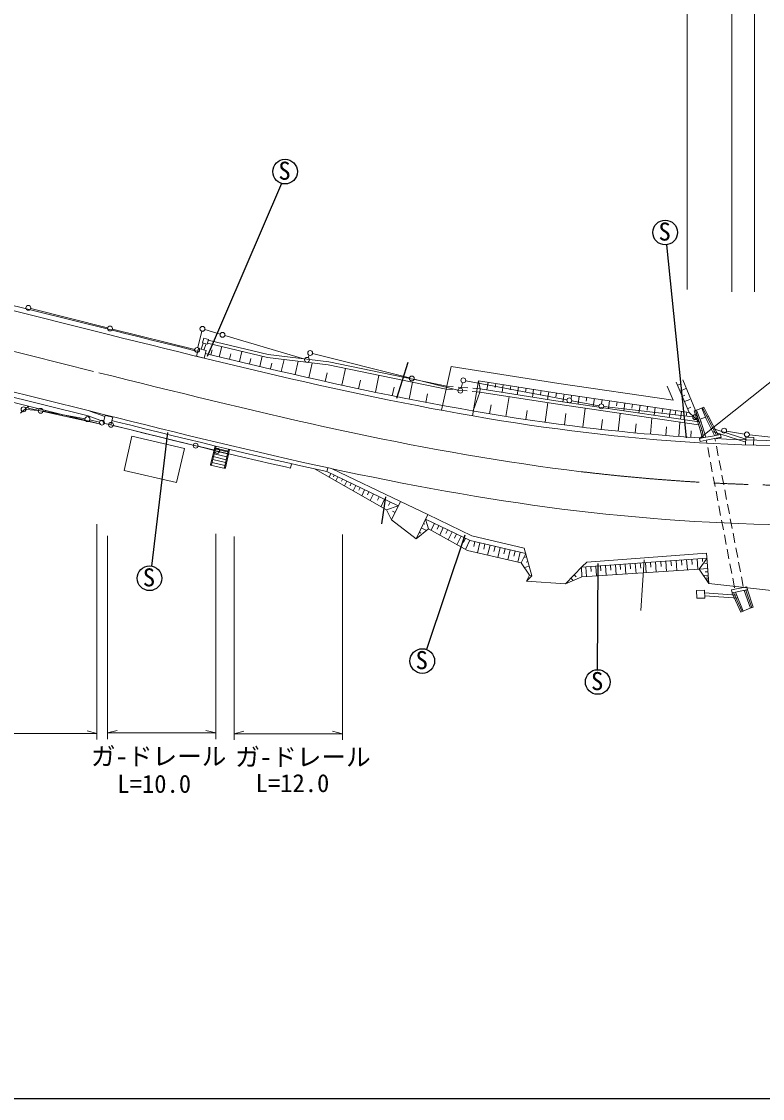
# Model space of a CAD drawing. Units: millimetres, scale not verified. Extents: x 40000 to 680000, y 20000 to 380000.
# Drawn here: x 275579 to 350776, y 205000 to 314302 of the extents above; entities that cross this region are included whole.
import ezdxf
from ezdxf.enums import TextEntityAlignment as Align

# ---------------------------------------------------------------- set-up
doc = ezdxf.new("R2010")
doc.units = ezdxf.units.MM
doc.header["$LTSCALE"] = 1000
doc.linetypes.add('CHAIN', pattern=[18.5, 12, -1.5, 3.5, -1.5])
for name, color, linetype, lineweight in [('M-BGD', 7, 'Continuous', 13), ('M-BMK', 2, 'CHAIN', 13), ('M-BMK-ROW', 30, 'Continuous', 13), ('M-STR-HTXT', 7, 'Continuous', 13), ('M-STR-STRC', 7, 'Continuous', 13), ('M-TTL-BAND', 7, 'Continuous', 25)]:
    doc.layers.add(name, color=color, linetype=linetype, lineweight=lineweight)
doc.styles.add('ＭＳ ゴシック', font='')
doc.styles.get('ＭＳ ゴシック').set_extended_font_data('MS Gothic')

msp = doc.modelspace()

# ---------------------------------------------------------------- linework, layer by layer
at = {"layer": 'M-BGD'}
for p, q in [((218363, 298980), (284406, 282537)), ((267671, 287239), (284532, 283041)), ((237041, 285549), (282348, 274269)), ((237141, 286060), (282473, 274774)), ((284406, 282537), (285833, 282182)), ((284532, 283041), (285958, 282686)), ((285833, 282182), (287258, 281827)), ((285958, 282686), (287384, 282332)), ((287384, 282332), (288809, 281978)), ((293934, 281701), (294076, 282180)), ((294076, 282180), (294555, 282038)), ((294555, 282038), (294413, 281559)), ((287258, 281827), (288684, 281473)), ((288684, 281473), (290108, 281121)), ((288809, 281978), (290233, 281625)), ((290108, 281121), (291532, 280769)), ((290233, 281625), (291656, 281274)), ((291656, 281274), (293079, 280925)), ((293079, 280925), (293467, 280830)), ((293535, 281104), (293342, 280327)), ((293535, 281104), (294311, 280910)), ((293793, 281039), (294029, 281672)), ((294413, 281559), (293934, 281701)), ((294086, 280967), (294318, 281587)), ((294311, 280910), (294118, 280134)), ((294441, 281653), (300554, 280188)), ((294441, 281653), (300554, 280188)), ((294532, 281960), (300610, 280503)), ((294798, 280485), (294923, 280998)), ((295647, 280279), (295896, 281304)), ((291532, 280769), (292956, 280420)), ((292956, 280420), (294138, 280131)), ((294118, 280134), (293342, 280327)), ((294239, 280621), (294497, 280558)), ((294497, 280558), (295919, 280213)), ((295919, 280213), (297341, 279871)), ((296673, 280032), (296805, 280574)), ((297341, 279871), (298762, 279532)), ((297700, 279785), (297947, 280812)), ((298727, 279540), (298861, 280102)), ((299754, 279298), (299996, 280322)), ((300554, 280188), (306714, 279446)), ((300605, 280504), (306765, 279762)), ((301943, 278786), (302224, 279987)), ((303337, 278464), (303650, 279815)), ((298762, 279532), (300184, 279196)), ((300184, 279196), (301605, 278864)), ((300848, 279041), (300988, 279633)), ((301605, 278864), (303026, 278536)), ((304732, 278141), (305074, 279643)), ((306714, 279446), (318665, 276996)), ((306714, 279446), (318665, 276996)), ((306765, 279762), (318729, 277310)), ((308076, 277403), (308450, 279090)), ((318189, 274849), (319170, 279276)), ((319170, 279276), (330115, 277571)), ((264819, 278118), (276152, 275296)), ((303026, 278536), (304447, 278211)), ((304447, 278211), (305867, 277892)), ((305867, 277892), (307289, 277577)), ((306404, 277773), (306599, 278643)), ((309783, 277036), (309970, 277918)), ((311492, 276677), (311855, 278392)), ((314923, 275982), (315268, 277693)), ((321339, 274283), (321941, 277832)), ((321941, 277832), (329948, 276585)), ((322131, 277014), (321941, 277832)), ((322929, 277679), (322809, 276908)), ((343328, 274613), (342031, 277689)), ((343995, 274835), (342686, 277941)), ((307289, 277577), (308710, 277267)), ((308710, 277267), (310131, 276963)), ((310131, 276963), (311553, 276664)), ((311553, 276664), (312974, 276372)), ((313206, 276324), (313387, 277200)), ((319315, 276940), (318665, 276996)), ((319380, 277253), (318735, 277309)), ((320810, 276809), (319813, 276896)), ((320874, 277122), (319878, 277209)), ((322083, 276697), (321308, 276765)), ((322131, 277013), (321372, 277079)), ((321423, 274777), (322083, 276697)), ((322083, 276697), (322131, 277014)), ((322083, 276697), (329765, 275500)), ((322131, 277014), (329813, 275817)), ((323700, 277558), (323640, 277173)), ((324470, 277438), (324350, 276668)), ((325241, 277318), (325181, 276933)), ((326012, 277198), (325892, 276428)), ((326782, 277078), (326722, 276693)), ((327553, 276958), (327433, 276188)), ((328324, 276838), (328263, 276453)), ((329094, 276718), (328974, 275947)), ((329865, 276598), (329805, 276213)), ((329948, 276585), (343328, 274613)), ((330115, 277571), (341717, 275861)), ((341717, 275861), (341110, 277301)), ((342160, 277384), (342457, 277510)), ((342411, 276790), (343005, 277041)), ((312974, 276372), (314397, 276086)), ((314397, 276086), (315819, 275806)), ((315819, 275806), (317242, 275534)), ((316609, 275651), (316776, 276503)), ((317242, 275534), (318665, 275268)), ((324746, 274226), (325062, 276233)), ((328712, 273630), (328985, 275622)), ((344279, 273361), (329765, 275500)), ((329813, 275817), (344545, 273645)), ((330636, 276484), (330522, 275712)), ((331408, 276370), (331351, 275984)), ((332179, 276256), (332065, 275485)), ((332950, 276142), (332894, 275757)), ((333722, 276029), (333608, 275257)), ((334493, 275915), (334436, 275529)), ((335265, 275801), (335151, 275030)), ((336036, 275688), (335979, 275302)), ((336808, 275574), (336694, 274803)), ((337579, 275460), (337522, 275075)), ((342635, 276257), (342901, 276369)), ((342860, 275725), (343392, 275949)), ((275457, 274566), (276300, 275260)), ((276152, 275296), (283639, 273432)), ((276300, 275260), (276267, 275062)), ((283639, 273432), (276267, 275062)), ((277161, 275045), (277142, 274959)), ((278023, 274831), (277990, 274681)), ((278884, 274616), (278869, 274547)), ((279746, 274402), (279723, 274298)), ((284033, 274218), (282523, 274759)), ((318665, 275268), (320089, 275011)), ((320089, 275011), (321513, 274761)), ((321513, 274761), (322937, 274519)), ((322937, 274519), (324362, 274286)), ((323078, 274496), (323231, 275399)), ((326752, 273916), (326891, 274835)), ((330674, 273365), (330825, 274522)), ((332546, 273128), (332783, 275055)), ((336145, 272724), (336331, 274533)), ((338350, 275347), (338237, 274575)), ((339122, 275233), (339065, 274847)), ((339893, 275119), (339779, 274348)), ((340665, 275005), (340608, 274620)), ((341436, 274892), (341322, 274120)), ((341971, 274813), (341914, 274427)), ((342562, 274726), (342448, 273954)), ((343094, 274647), (343038, 274262)), ((343163, 275006), (343522, 275157)), ((343328, 274613), (344356, 273673)), ((344348, 274976), (343855, 274780)), ((343855, 274780), (344147, 273832)), ((343995, 274835), (344291, 273877)), ((344142, 274682), (344069, 274865)), ((344142, 274682), (344512, 273753)), ((344348, 274976), (344841, 275172)), ((344702, 274897), (344627, 275087)), ((344701, 275116), (345145, 274217)), ((344702, 274897), (345072, 273968)), ((344841, 275172), (345280, 274283)), ((280607, 274187), (280596, 274138)), ((283907, 273711), (282348, 274269)), ((283867, 273551), (284061, 274327)), ((284644, 273358), (283867, 273551)), ((284061, 274327), (284837, 274134)), ((284837, 274134), (284644, 273358)), ((284666, 273443), (284773, 273880)), ((324362, 274286), (325787, 274062)), ((325787, 274062), (327213, 273846)), ((327213, 273846), (328639, 273640)), ((328639, 273640), (330066, 273444)), ((330066, 273444), (331492, 273258)), ((331492, 273258), (332929, 273081)), ((334419, 272909), (334531, 273907)), ((337872, 272554), (337959, 273468)), ((339414, 272415), (339553, 274058)), ((342300, 272189), (342404, 273637)), ((344148, 273831), (344496, 272747)), ((344291, 273877), (344151, 273821)), ((344291, 273877), (344641, 272786)), ((344718, 274047), (344437, 273935)), ((344512, 273753), (345016, 272104)), ((344718, 274047), (344997, 274158)), ((345072, 273968), (345900, 272273)), ((345145, 274217), (345286, 274273)), ((345145, 274217), (346126, 272317)), ((345279, 274286), (346259, 272385)), ((286788, 272207), (285988, 268751)), ((286788, 272207), (292107, 270976)), ((340958, 272289), (341025, 273155)), ((343517, 272106), (343557, 272753)), ((344641, 272786), (344496, 272747)), ((344496, 272748), (344642, 272037)), ((344641, 272786), (344790, 272061)), ((345016, 272104), (345700, 272235)), ((349088, 271924), (345517, 273057)), ((349077, 271612), (345699, 272685)), ((345700, 272235), (346519, 272392)), ((346259, 272385), (346279, 272347)), ((346519, 272392), (346575, 272097)), ((294870, 269766), (295227, 271226)), ((294967, 269743), (295324, 271203)), ((295267, 271216), (296707, 270873)), ((345016, 272104), (344397, 271986)), ((344397, 271986), (344454, 271691)), ((345072, 271809), (344454, 271691)), ((345016, 272104), (344849, 272072)), ((345072, 271809), (345756, 271940)), ((345123, 271545), (345072, 271809)), ((345756, 271940), (346432, 272070)), ((346010, 271700), (345956, 271979)), ((346292, 270227), (346104, 271209)), ((346432, 272070), (346575, 272097)), ((349068, 271326), (349095, 272126)), ((349867, 271299), (349068, 271326)), ((349095, 272126), (349894, 272098)), ((349894, 272098), (349867, 271299)), ((292107, 270976), (291308, 267520)), ((296351, 269826), (295034, 270148)), ((296416, 270119), (295136, 270431)), ((296622, 270582), (295155, 270935)), ((296481, 270412), (295207, 270723)), ((296553, 270703), (295278, 271014)), ((296591, 270900), (296175, 269041)), ((296688, 270877), (296273, 269019)), ((345405, 270072), (345217, 271054)), ((294770, 269355), (294754, 269289)), ((296252, 268924), (294754, 269289)), ((294870, 269766), (294770, 269355)), ((294967, 269743), (294851, 269266)), ((294929, 269864), (294896, 269872)), ((296220, 269240), (294922, 269557)), ((296285, 269533), (294993, 269849)), ((296175, 269041), (296155, 268947)), ((296273, 269019), (296252, 268924)), ((302877, 268981), (302975, 269420)), ((306568, 268621), (306654, 269016)), ((314028, 265594), (307103, 268919)), ((345687, 268599), (345499, 269581)), ((346574, 268753), (346386, 269735)), ((291308, 267520), (285988, 268751)), ((305392, 268881), (312631, 264729)), ((313812, 265143), (306568, 268621)), ((306970, 268428), (306800, 268074)), ((307319, 268260), (307231, 268076)), ((307688, 268083), (307492, 267677)), ((308138, 267867), (308042, 267665)), ((345969, 267126), (345781, 268108)), ((346856, 267280), (346668, 268262)), ((308589, 267650), (308362, 267178)), ((309040, 267434), (308925, 267194)), ((309491, 267218), (309232, 266679)), ((309941, 267001), (309819, 266746)), ((310392, 266785), (310102, 266180)), ((347138, 265807), (346950, 266789)), ((310843, 266568), (310690, 266249)), ((311294, 266352), (310971, 265681)), ((311866, 266077), (311697, 265725)), ((312424, 265810), (312070, 265072)), ((346251, 265652), (346063, 266635)), ((312631, 264729), (313812, 265143)), ((313133, 263729), (312631, 264729)), ((312993, 265536), (312819, 265173)), ((313133, 263729), (314028, 265594)), ((313496, 264485), (313239, 264608)), ((316800, 264263), (314028, 265594)), ((346533, 264179), (346345, 265161)), ((347420, 264333), (347232, 265316)), ((313133, 263729), (313133, 263729)), ((313133, 263729), (315619, 261802)), ((315619, 261802), (316800, 264263)), ((316584, 263812), (316877, 262811)), ((316584, 263812), (321125, 261632)), ((316800, 264263), (321293, 262106)), ((346815, 262706), (346627, 263688)), ((347702, 262860), (347514, 263842)), ((316880, 262813), (315619, 261802)), ((315935, 262460), (316093, 262384)), ((316151, 262911), (316683, 262655)), ((316368, 263361), (316501, 263298)), ((316877, 262811), (320851, 260601)), ((317485, 263379), (317142, 262664)), ((317936, 263163), (317758, 262792)), ((318387, 262947), (318017, 262177)), ((318838, 262730), (318646, 262332)), ((319288, 262514), (318893, 261690)), ((347984, 261387), (347796, 262369)), ((315718, 262009), (315818, 261961)), ((319739, 262297), (319535, 261872)), ((320190, 262081), (319768, 261203)), ((320641, 261865), (320423, 261412)), ((321091, 261648), (320644, 260716)), ((321125, 261632), (326753, 260299)), ((321293, 262106), (326598, 260849)), ((321592, 261521), (321471, 261012)), ((322095, 261402), (321851, 260370)), ((322611, 261280), (322489, 260766)), ((347097, 261233), (346909, 262215)), ((320851, 260601), (326292, 259347)), ((323127, 261158), (322884, 260132)), ((323640, 261036), (323518, 260525)), ((324152, 260915), (323911, 259896)), ((324662, 260794), (324541, 260286)), ((325171, 260673), (324931, 259661)), ((325678, 260553), (325558, 260049)), ((326184, 260433), (325945, 259427)), ((326292, 259347), (326753, 260299)), ((326598, 260849), (327384, 258049)), ((332942, 259447), (345113, 260347)), ((345341, 257268), (345113, 260347)), ((347379, 259759), (347191, 260742)), ((348266, 259914), (348078, 260896)), ((326292, 259347), (327130, 258127)), ((326844, 259974), (326557, 259894)), ((326979, 259493), (326783, 259438)), ((332411, 258907), (345150, 259848)), ((332486, 258983), (332942, 259447)), ((334347, 259050), (334384, 258557)), ((334846, 259087), (334919, 258097)), ((335345, 259124), (335382, 258626)), ((335845, 259161), (335918, 258162)), ((336348, 259198), (336385, 258696)), ((336852, 259235), (336926, 258228)), ((337359, 259272), (337397, 258767)), ((337867, 259310), (337942, 258294)), ((338379, 259348), (338417, 258838)), ((338891, 259386), (338967, 258362)), ((339408, 259424), (339446, 258910)), ((339924, 259462), (340000, 258429)), ((340445, 259501), (340483, 258982)), ((340966, 259539), (341043, 258497)), ((341491, 259578), (341530, 259055)), ((342016, 259617), (342094, 258566)), ((342546, 259656), (342585, 259128)), ((343076, 259695), (343154, 258636)), ((343610, 259735), (343649, 259202)), ((344144, 259774), (344223, 258705)), ((344339, 258713), (345150, 259848)), ((344683, 259814), (344707, 259496)), ((344905, 259830), (344905, 259831)), ((344929, 259296), (345190, 259315)), ((347661, 258286), (347473, 259268)), ((348548, 258440), (348360, 259423)), ((327114, 259012), (326618, 258873)), ((326815, 257487), (327130, 258127)), ((327384, 258049), (326815, 257487)), ((327384, 258049), (327130, 258127)), ((330781, 257245), (332486, 258983)), ((331670, 258151), (331871, 257954)), ((332411, 258907), (332428, 257934)), ((332428, 257934), (344339, 258713)), ((332852, 258939), (332924, 257966)), ((333350, 258976), (333386, 258487)), ((333849, 259013), (333921, 258031)), ((344339, 258713), (345229, 258779)), ((345341, 257268), (344339, 258713)), ((344767, 258080), (345278, 258118)), ((344961, 258434), (345253, 258456)), ((326815, 257487), (330781, 257245)), ((332428, 257934), (330781, 257245)), ((331320, 257794), (331551, 257567)), ((345021, 257725), (345306, 257746)), ((345084, 257917), (345292, 257932)), ((345215, 257595), (345316, 257603)), ((345341, 257268), (351683, 256564)), ((349188, 256920), (347629, 256622)), ((347943, 256813), (347755, 257795)), ((348830, 256967), (348642, 257949)), ((349188, 256920), (349244, 256626)), ((344897, 256582), (344098, 256562)), ((344098, 256562), (344118, 255762)), ((344118, 255762), (344918, 255782)), ((344918, 255782), (344897, 256582)), ((344904, 256318), (348158, 256072)), ((344912, 256016), (348289, 255761)), ((347629, 256622), (347685, 256327)), ((347710, 256332), (347685, 256327)), ((347701, 256294), (347685, 256327)), ((347701, 256294), (348586, 254361)), ((347868, 256362), (347710, 256332)), ((347837, 256356), (348723, 254423)), ((349035, 256586), (347868, 256362)), ((348024, 256389), (348834, 254468)), ((348908, 256561), (349578, 254764)), ((349035, 256586), (349147, 256607)), ((349035, 256586), (349055, 256589)), ((349095, 256597), (349689, 254808)), ((349147, 256607), (349244, 256626)), ((349244, 256626), (349829, 254864)), ((349206, 254616), (349809, 254856)), ((349261, 255690), (349261, 255689)), ((349809, 254856), (349829, 254864)), ((349206, 254616), (348583, 254368))]:
    msp.add_line(p, q, dxfattribs=at)
at = {"layer": 'M-BGD', "lineweight": 25}
for p, q in [((301962, 297871), (294435, 280312)), ((341039, 291650), (343044, 272036)), ((314786, 279684), (313638, 276030)), ((290379, 272575), (288779, 259027)), ((312519, 266068), (312124, 263314)), ((320573, 262178), (316674, 250572)), ((334081, 259306), (333985, 248517))]:
    msp.add_line(p, q, dxfattribs=at)
at = {"layer": 'M-BGD'}
for points in [[(284406, 282537), (285833, 282182), (287258, 281827), (288684, 281473), (290108, 281121), (291532, 280769), (292956, 280420), (294379, 280072), (295802, 279727), (297224, 279385), (298647, 279046), (300069, 278709), (301491, 278377), (302914, 278048), (304336, 277724), (305759, 277404), (307181, 277089), (308604, 276778), (310027, 276474), (311451, 276175), (312875, 275882), (314299, 275595), (315724, 275315), (317149, 275042), (318575, 274777), (320001, 274519), (321428, 274268), (322855, 274026), (324283, 273792), (325711, 273567), (327140, 273352), (328569, 273145), (329999, 272949), (331430, 272762), (332868, 272585)], [(282473, 274774), (283901, 274418), (285329, 274063), (286759, 273708), (288189, 273354), (289621, 273001), (291053, 272649), (292488, 272299), (293923, 271951), (295360, 271605), (296798, 271262), (298238, 270922), (299680, 270585), (301123, 270251), (302569, 269921), (304015, 269596), (305464, 269275), (306915, 268959), (307103, 268919)], [(284245, 273457), (285124, 273238), (286554, 272883), (287985, 272529), (289418, 272176), (290851, 271824), (292287, 271473), (293723, 271125), (295162, 270779), (296602, 270435), (298044, 270094), (299488, 269757), (300933, 269423), (302381, 269092), (302877, 268981)], [(284752, 273794), (285233, 273675), (286662, 273320), (288093, 272966), (289525, 272613), (290958, 272261), (292393, 271911), (293829, 271562), (295267, 271216), (296706, 270873), (298147, 270532), (299589, 270195), (301034, 269861), (302480, 269531), (303928, 269206), (306568, 268621)], [(307103, 268919), (308368, 268648), (309823, 268342), (311280, 268043), (312739, 267749), (314200, 267462), (315664, 267182), (317129, 266908), (318597, 266643), (320067, 266385), (321540, 266135), (323015, 265893), (324492, 265661), (325971, 265437), (327453, 265224), (328936, 265019), (330422, 264825), (331903, 264643)]]:
    msp.add_lwpolyline(points, dxfattribs=at)
at = {"layer": 'M-BGD', "lineweight": 25}
for centre in [(302325, 299067), (340900, 292892), (288569, 257795), (316250, 249396), (334057, 247269)]:
    msp.add_circle(centre, 1250, dxfattribs=at)
at = {"layer": 'M-BGD'}
for radius, start, end in [(196000, 263.18342, 276.68832), (195500, 263.18342, 266.63076), (195480, 267.05534, 276.68832), (204000, 263.17925, 276.69249)]:
    msp.add_arc((356131, 467199), radius, start, end, dxfattribs=at)
at = {"layer": 'M-BMK'}
msp.add_line((217396, 295098), (283440, 278655), dxfattribs=at)
msp.add_lwpolyline([(283440, 278655), (284867, 278300), (286294, 277945), (287721, 277591), (289149, 277237), (290576, 276885), (292005, 276535), (293433, 276186), (294862, 275839), (296292, 275495), (297723, 275154), (299154, 274816), (300586, 274481), (302019, 274150), (303452, 273823), (304887, 273500), (306323, 273182), (307760, 272869), (309198, 272561), (310637, 272259), (312077, 271962), (313519, 271672), (314962, 271389), (316406, 271112), (317852, 270843), (319299, 270581), (320748, 270326), (322197, 270080), (323649, 269843), (325101, 269614), (326555, 269395), (328011, 269184), (329468, 268984), (330926, 268794), (332386, 268614)], dxfattribs=at)
msp.add_arc((356131, 467199), 200000, 263.1813, 276.69044, dxfattribs=at)
at = {"layer": 'M-BMK-ROW'}
for p, q in [((276509, 285181), (284315, 283210)), ((284800, 283088), (293153, 281021)), ((293456, 281204), (293878, 282872)), ((294177, 283042), (295739, 282576)), ((296218, 282433), (304315, 280032)), ((304657, 280189), (304766, 280430)), ((305112, 280597), (314946, 278131)), ((315431, 278009), (319875, 276895)), ((320185, 277075), (320344, 277649)), ((320656, 277843), (330929, 275903)), ((331420, 275810), (334178, 275290)), ((276032, 274922), (277271, 274810)), ((277766, 274744), (282022, 273994)), ((334672, 275215), (343703, 274178)), ((282511, 273892), (283499, 273652)), ((284905, 273311), (293011, 271312)), ((347126, 272737), (348953, 272435)), ((349448, 272366), (353420, 271914)), ((293497, 271193), (295181, 270782))]:
    msp.add_line(p, q, dxfattribs=at)
for centre in [(276266, 285242), (284557, 283148), (293939, 283114), (295978, 282504), (293395, 280961), (304869, 280658), (304555, 279961), (315189, 278070), (320411, 277889), (320118, 276835), (331174, 275857), (334424, 275243), (275783, 274944), (277520, 274787), (343952, 274149), (282268, 273951), (283742, 273593), (284662, 273370), (346880, 272777), (349199, 272394), (293254, 271252), (295424, 270723)]:
    msp.add_circle(centre, 250, dxfattribs=at)
at = {"layer": 'M-STR-HTXT'}
for p, q in [((343127, 287120), (343127, 323860)), ((347676, 286881), (347676, 323860)), ((349971, 286872), (349971, 323928)), ((283230, 241434), (283230, 263279)), ((284296, 241474), (284296, 262110)), ((295297, 241474), (295297, 262323)), ((297143, 241403), (297143, 262039)), ((308144, 241403), (308144, 262252)), ((232125, 242055), (283230, 242055)), ((283230, 242055), (282230, 242305)), ((284296, 242095), (285296, 242345)), ((284296, 242095), (295297, 242095)), ((295297, 242095), (294297, 242345)), ((297143, 242024), (298143, 242274)), ((297143, 242024), (308144, 242024)), ((308144, 242024), (307144, 242274))]:
    msp.add_line(p, q, dxfattribs=at)
at = {"layer": 'M-STR-STRC'}
for p, q in [((366850, 289884), (344397, 271986)), ((338764, 259664), (338415, 254533))]:
    msp.add_line(p, q, dxfattribs=at)
at = {"layer": 'M-TTL-BAND'}
msp.add_line((40000, 205000), (579000, 205000), dxfattribs=at)

# ---------------------------------------------------------------- texts
at = {"layer": 'M-BGD', "style": 'ＭＳ ゴシック'}
for p in [(301646, 297694), (340222, 291519), (287891, 256421), (315571, 248022), (333378, 245896)]:
    msp.add_text('S', height=1833, dxfattribs=at).set_placement(p, align=Align.BOTTOM_LEFT)
at = {"layer": 'M-STR-HTXT', "style": 'ＭＳ ゴシック'}
for s, p in [('ガ-ドレール', (282618, 238263)), ('ガ-ドレール', (297263, 238193)), ('L=10.0', (285306, 235469)), ('L=12.0', (299335, 235540))]:
    msp.add_text(s, height=1833, dxfattribs=at).set_placement(p, align=Align.BOTTOM_LEFT)

doc.saveas('drawing.dxf')
